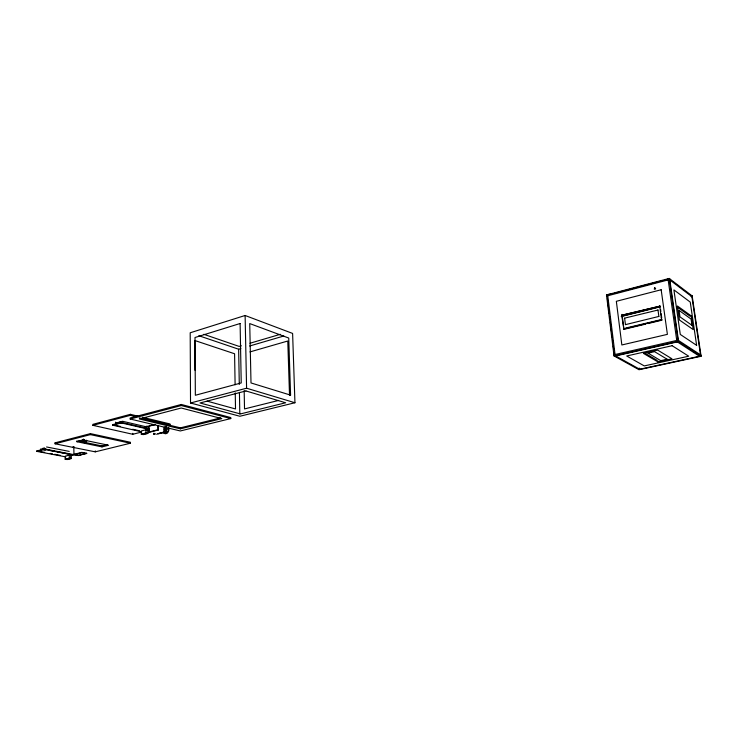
<?xml version="1.0" encoding="UTF-8"?>
<svg xmlns="http://www.w3.org/2000/svg" width="738" height="738" viewBox="0 0 738 738"><rect width="100%" height="100%" fill="white"/><g stroke="black" fill="none" stroke-linecap="round" stroke-linejoin="round"><path stroke-width="1.11" d="M167.794 425.466L169.989 424.913L169.989 423.944L142.48 417.265M164.316 427.274C162.323 430.153 165.386 433.935 165.736 430.189A2.177 1.494 -75.6 0 0 165.985 429.221M164.915 428.612C165.386 436.352 165.838 428.769 166.622 428.326M165.995 426.647L165.893 431.97L156.604 434.267M158.264 425.835L158.163 430.153L157.784 425.891M154.021 433.391L154.15 434.331L155.441 433.953M145.949 429.774L141.29 430.946L141.262 434.175L145.921 433.012L145.949 429.774L149.454 429.83M141.262 434.175L143.209 434.617L147.868 433.455L147.895 430.217M158.246 429.977L148.753 432.45L148.799 426.038L155.072 424.415M692.124 325.403L679.947 316.851L679.071 310.311M138.08 416.204L130.377 414.332L92.905 424.35L92.877 425.328L132.785 434.276L132.794 433.326M130.202 419.018L130.211 417.985L181.317 404.47L230.763 417.56L230.782 418.575L180.321 430.955L130.202 419.018L181.317 405.531L230.782 418.575M92.877 425.328L130.368 415.337L130.377 414.332M130.395 443.224L130.414 442.274L90.433 433.63L55.11 442.828L55.073 443.787L95.257 451.841L130.395 443.224L90.405 434.617L55.073 443.787M121.355 422.385L112.693 424.664L112.683 425.189L121.346 422.92L121.355 422.385L149.122 428.852M122.277 423.529L122.296 422.21L119.75 422.081L119.731 423.4M115.58 422.136L115.562 423.123L122.582 421.269L147.379 427.081L145.386 427.588M116.687 424.202L116.705 422.883L117.388 423.501M76.983 440.761L76.955 441.73L101.982 446.887L102.001 445.946L107.499 444.58M90.405 434.617L90.433 433.63M95.257 451.841L95.276 450.909M76.955 441.73L83.569 440.023L83.597 439.055M71.272 455.531L71.189 458.556L67.103 459.562L65.156 459.193L65.248 456.167L69.335 455.152L71.272 455.531L73.339 454.534L44.501 448.944L36.918 450.9L36.9 451.388L65.765 456.887M73.791 446.739L73.966 454.719L78.366 455.567L86.733 453.335L78.514 455.337M65.156 459.193L69.243 458.187L69.335 455.152M70.562 456.85L70.516 458.566L67.038 459.414M43.228 449.811L43.265 448.566L45.691 448.667L45.655 449.903M44.501 448.944L44.483 449.442L36.9 451.388M40.562 450.494L40.608 449.257L43.265 448.566M46.559 446.97L69.234 451.398M72.675 447.099L74.151 447.053M658.886 316.51L657.973 309.895M660.676 360.651L667.253 359.286M679.052 310.43L691.063 319.047L692.023 325.31M167.904 429.359L167.969 429.193M81.374 441.204L83.625 440.946M81.346 442.274L83.597 442.025M667.097 359.203L654.551 351.648L647.964 353.179M166.613 428.031L166.336 427.034L165.672 427.274M625.335 324.674L658.794 316.454M78.339 455.355L73.588 454.423L81.826 452.357L86.724 453.326M80.968 440.844L80.857 440.973M84.353 440.872L84.685 440.937M84.584 441.601L84.805 441.462M69.252 454.156L56.789 451.693M245.117 315.486L190.201 332.783L190.524 402.994L239.859 416.26L294.942 402.745L292.608 333.428L245.117 315.486L246.584 388.206L294.942 402.745M241.344 345.79L239.177 346.426L203.817 334.305M249.988 343.244L280.255 334.323M198.817 335.707L238.642 349.222L240.846 348.576M249.656 346.002L283.798 336.002M249.942 351.925L287.783 341.011L289.527 395.411M190.524 402.994L246.584 388.206M606.488 294.932L669.218 278.438L692.161 295.92L701.1 356.26L639.025 369.729L614.034 355.947L606.488 294.932L606.977 295.246M612.494 293.798L607.623 294.628L615.197 355.679L640.15 369.489M614.689 293.217L623.472 290.91M625.667 290.338L637.733 287.174M639.929 286.593L648.702 284.287M650.898 283.715L657.475 281.981M659.671 281.409L662.964 280.541M665.159 279.97L669.661 278.779L678.619 341.629L614.523 356.214M44.612 447.957L42.804 448.317M145.386 426.619L147.388 426.112M154.796 424.691L148.79 426.223L148.873 432.486M132.785 434.276L141.539 432.071M147.01 430.697L149.196 430.143M690.98 296.215L692.161 295.92M148.744 432.081L157.766 429.82M278.613 400.42L244.527 408.926L244.167 390.55M621.682 315.255L660.095 306.113L621.682 315.255L623.924 329.36L645.704 324.102M621.212 316.298L660.279 306.574M622.586 316.187L660.528 306.75M101.982 446.887L108.578 445.254L83.569 440.023M153.845 433.261L153.541 434.193L154.823 433.75M139.362 417.948L180.404 427.846L220.699 417.874M158.965 433.28L163.901 432.062M71.18 455.069L73.339 454.534M624.496 318.17L657.909 310.052M159.509 433.409L164.445 432.191A2.934 2.011 -75.6 0 0 166.345 430.033A2.934 2.011 -75.6 0 0 166.004 427.062M73.966 454.719L81.936 452.745L86.337 453.612M180.404 428.843L221.834 418.621L181.225 408.013L139.353 418.972L180.404 428.843L180.404 427.846M65.82 459.184L69.298 458.335M661.885 319.471L625.603 328.087M623.444 329.065L661.589 319.858L659.634 305.79M647.89 323.576L662.041 320.163M691.165 315.873L677.401 305.975L679.421 320.006L693.176 329.563L691.165 315.873L689.965 316.159L677.106 306.934M614.034 355.947L678.167 341.343L701.1 356.26M657.918 361.878L671.967 358.797L657.715 350.126L643.379 353.354L657.918 361.878L657.761 360.744M83.652 441.49L84.261 441.223L83.569 440.771M114.731 424.802L115.276 424.654L114.132 424.719M71.217 454.645L72.084 454.553L71.116 454.626M39.059 451.269L38.201 451.342L39.252 451.315M44.391 449.46L73.33 455.023M36.918 450.9L44.686 452.376M50.239 453.436L52.463 453.861M54.677 454.285L60.23 455.346M69.243 458.187L71.189 458.556M48.865 450.162L54.52 451.25M55.11 442.828L57.343 443.28M78.071 440.983L102.001 445.946M116.032 425.429L120.478 426.444M132.72 429.248L139.399 430.78M112.683 425.189L141.613 431.804M145.921 433.012L147.868 433.455M157.978 433.529L158.522 433.649M121.346 422.92L149.122 429.378M130.368 415.337L135.866 416.675M142.471 418.271L169.989 424.913M207.147 401.149L235.514 408.953L235.247 392.856M644.191 352.755L656.792 360.172M648.029 353.115L660.685 360.614M607.116 296.372L606.627 296.058L669.375 279.601L692.318 297.027M699.901 356.519L676.921 341.62L668.001 278.761L668.453 279.102M624.616 318.253L625.464 324.572M700.934 355.107L678.001 340.144L613.896 354.784L614.385 355.052L614.099 352.801M40.608 449.257L41.393 449.774M661.266 317.451L661.875 317.857M164.888 426.942C167.747 426.832 163.218 430.605 165.736 430.18M691.746 295.606L700.685 355.993L638.582 369.489L638.435 368.363M669.218 278.438L678.167 341.343M660.547 309.351L660.842 311.519M661.147 313.678L661.599 316.925M639.56 368.124L639.708 369.24M622.051 314.379L623.924 329.36M607.392 298.632L607.808 302.017M608.094 304.268L608.509 307.654M608.795 309.914L609.21 313.299M609.625 316.685L609.911 318.945M610.326 322.331L610.75 325.716M611.165 329.102L611.442 331.353M611.867 334.738L612.143 336.998M612.568 340.384L612.844 342.644M613.26 346.03L613.684 349.415M238.642 349.222L239.287 384.443M239.426 392.395L239.822 413.981M235.108 384.812L234.583 353.76L194.804 340.513L194.98 370.319M181.317 404.47L181.317 405.531M165.644 427.21A2.934 2.011 -75.6 0 1 165.635 430.365M168.365 427.754A4.022 2.758 -75.6 0 1 166.88 432.828A4.022 2.758 -75.6 0 1 163.264 432.357M165.653 428.169A1.504 1.033 -75.6 0 1 166.714 429.368A1.504 1.033 -75.6 0 1 165.644 431.093M168.845 427.865A4.022 2.758 -75.6 0 1 167.12 433.132A4.022 2.758 -75.6 0 1 163.504 431.924M165.875 428.99A1.513 1.033 -75.6 0 1 165.69 430.042M165.533 427.385A2.177 1.494 -75.6 0 1 166.253 428.326M166.345 429.304A2.177 1.494 -75.6 0 1 165.829 430.761M165.174 431.389A2.177 1.494 -75.6 0 1 164.805 431.546M165.727 427.828A2.177 1.494 -75.6 0 1 165.893 428.243M84.602 442.966A2.814 0.637 0.6 0 1 85.276 443.169M79.187 440.872A3.856 0.886 0.6 0 1 85.7 440.651A3.856 0.886 0.6 0 1 83.698 442.08M86.3 440.245A3.856 0.886 0.6 0 1 85.959 441.149M82.287 439.719A3.856 0.886 0.6 0 1 84.335 439.802M80.756 442.163A2.094 0.48 0.6 0 1 83.735 441.868A2.094 0.48 0.6 0 1 84.372 442.615M84.621 442.542A2.094 0.48 0.6 0 1 84.363 443.077M81.198 442.422A2.094 0.48 0.6 0 1 84.326 442.44M80.645 442.311A2.814 0.646 0.6 0 1 84.621 442.274A2.814 0.646 0.6 0 1 84.907 443.187M38.219 450.844L39.345 450.881L38.219 450.844M44.114 449.82L45.249 449.857L44.16 449.793M70.968 455.005L72.066 455.042L70.968 455.005M114.076 425.134L115.266 425.189L114.076 425.134M120.847 422.837L122.038 422.883L120.903 422.8M120.838 423.363L122.038 423.409L120.894 423.335M147.738 429.082L148.892 429.129L147.738 429.082M147.738 429.599L148.892 429.645L147.738 429.599M654.781 287.746L654.246 289.075L654.993 289.287L655.63 288.724L654.781 287.746M240.108 323.502L195.007 337.506L195.349 395.264L241.225 382.939L240.108 323.502M245.929 390.946L200.035 402.976L240.422 413.935L285.652 402.773L245.929 390.946M661.165 289.748L616.341 301.307L621.848 344.969L667.392 334.36L661.165 289.748M145.939 433.178L141.982 434.175L147.157 433.455L145.939 433.178M672.143 345.707L626.673 355.993L644.283 365.919L688.702 356.214L672.143 345.707M290.587 395.125L251.003 382.948L249.73 323.576L288.733 338.041L290.587 395.125M696.626 345.347L680.288 334.452L673.914 289.905L690.251 302.1L696.626 345.347"/></g></svg>
